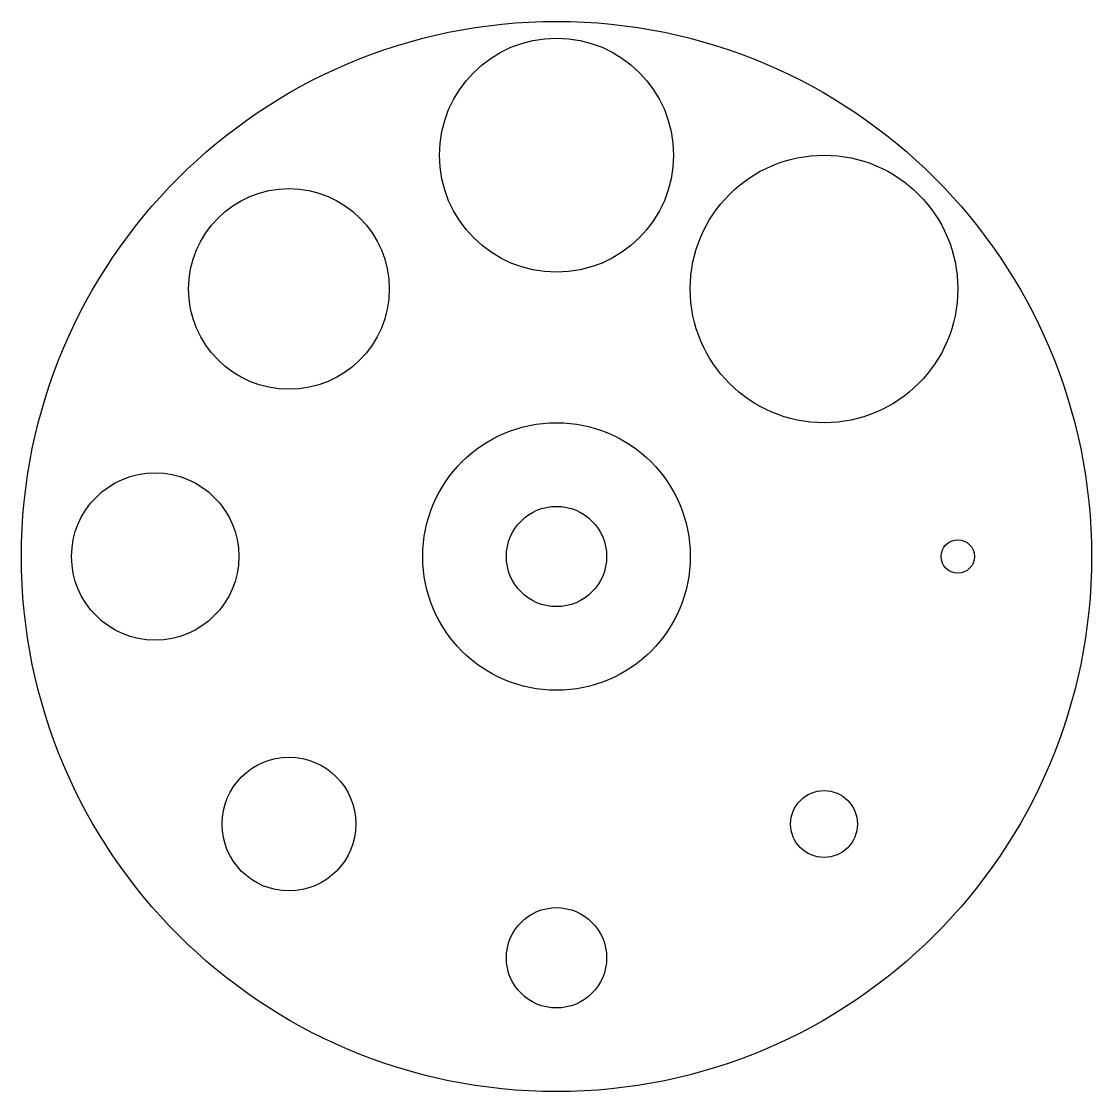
# Model space of a CAD drawing. Header units: inches. Extents: x -1 to 7, y -1 to 7.
import ezdxf

# ---------------------------------------------------------------- set-up
doc = ezdxf.new("R2010")
doc.units = ezdxf.units.IN
doc.header["$MEASUREMENT"] = 0

msp = doc.modelspace()

# ---------------------------------------------------------------- linework, layer by layer
for centre, radius in [((3, 3), 4), ((5, 5), 1), ((1, 5), 0.75), ((3, 3), 1), ((0, 3), 0.625), ((3, 3), 0.375), ((6, 3), 0.125), ((1, 1), 0.5), ((5, 1), 0.25), ((3, 0), 0.375)]:
    msp.add_circle(centre, radius)
at = {"ltscale": 3}
msp.add_circle((3, 6), 0.875, dxfattribs=at)

doc.saveas('drawing.dxf')
